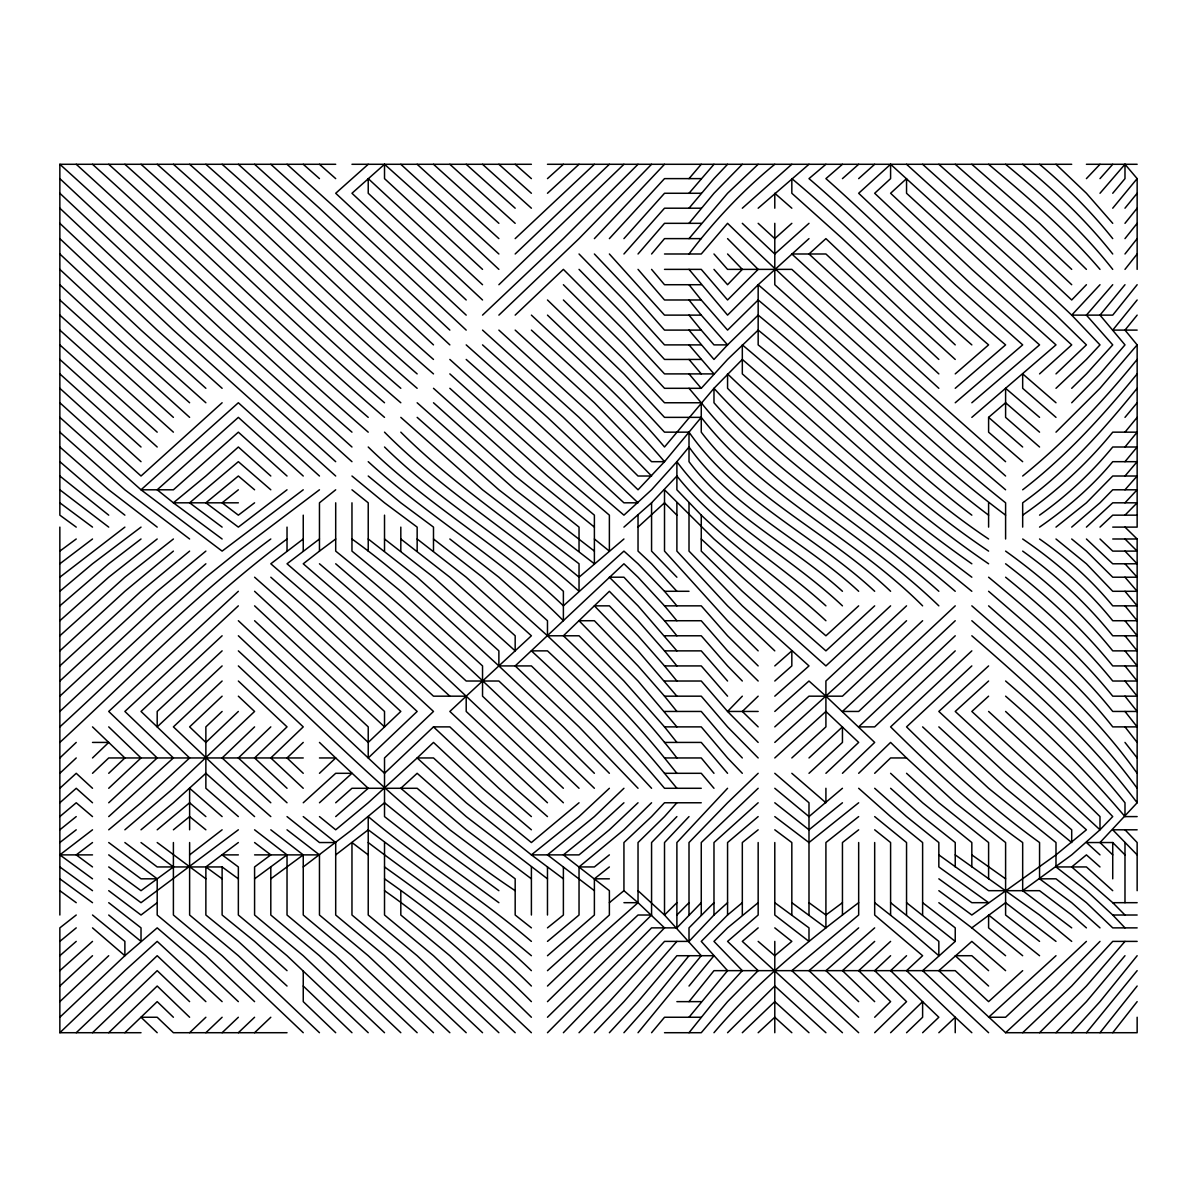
<?xml version="1.0" encoding="UTF-8"?>
<svg xmlns="http://www.w3.org/2000/svg" width="1197" height="1197" viewBox="0 0 1197 1197"><rect width="100%" height="100%" fill="white"/><g stroke="black" fill="none" stroke-linecap="round" stroke-linejoin="round"><path stroke-width="1.5" d="M1137.15 986.029L1099.998 1032.712M1137.15 1001.635L1112.731 1032.712M689.008 1001.635L713.981 970.662L955.236 970.662L988.602 1001.635L1022.672 970.662M689.008 1017.255L727.567 970.662L701.262 941.396L727.567 915.017L742.32 902.688M1124.985 253.988L1137.15 238.622M1124.985 269.37L1137.15 253.988M1137.15 970.662L1086.412 1032.712M689.008 1032.712L713.981 1001.635L742.32 970.662L713.981 941.396L727.567 927.87L758.165 902.688M689.008 253.988C714.175 221.026 742.634 190.562 774.788 164.288M1124.985 238.622L1137.15 223.33M1137.15 284.721L1112.731 315.125L1071.704 315.125L1039.565 284.721L906.548 164.288M689.008 986.029L713.981 955.715L676.889 955.715L638.031 1001.635L609.378 1032.712M689.008 238.622L727.567 193.271L758.165 164.288M1124.985 223.33L1137.15 208.203M1124.985 284.721L1099.998 315.125L1124.985 344.886L1099.998 373.898L1071.704 402.761M1137.15 299.983L1112.731 330.103L1137.15 330.103M689.008 223.33L713.981 193.271L742.32 164.288M1137.15 315.125L1124.985 330.103L1137.15 344.886L1137.15 527.114L1112.731 527.114M689.008 955.715L651.572 1001.635L623.936 1032.712M1137.15 955.715L1099.998 1001.635L1071.704 1032.712M1124.985 208.203L1137.15 193.271M922.618 605.847C853.835 536.929 761.561 495.244 701.262 417.364L664.515 461.683L638.031 489.797L563.383 417.364L482.541 344.886M689.008 208.203L713.981 178.622L727.567 164.288M1112.731 208.203L1137.15 178.622L1124.985 164.288L1099.998 193.271M1124.985 432.162L1137.15 417.364M1124.985 447.005L1137.15 432.162L1112.731 432.162C1086.861 463.972 1056.338 491.787 1022.672 515.159M1124.985 955.715L1086.412 1001.635L1055.993 1032.712M1124.985 461.683L1137.15 447.005L1112.731 447.005C1091.484 472.86 1066.856 495.812 1039.565 515.159M1124.985 417.364L1137.15 402.761M689.008 193.271L713.981 164.288M1112.731 284.721L1086.412 315.125L1112.731 344.886L1086.412 373.898L1071.704 388.307M1137.15 344.886L1099.998 388.307L1055.993 432.162M1112.731 193.271L1124.985 178.622L1124.985 164.288M651.572 1032.712L664.515 1017.255L701.262 1017.255M1137.15 359.444C1102.766 401.803 1065.091 441.603 1022.672 476.017M1137.15 388.307C1103.05 430.277 1066.886 471.169 1022.672 502.815L1022.672 527.114M651.572 253.988L664.515 238.622L701.262 238.622M1137.15 373.898C1102.721 416.002 1065.943 456.536 1022.672 489.797M1124.985 476.017L1137.15 461.683L1112.731 461.683C1091.739 487.014 1066.542 508.426 1039.565 527.114M689.008 178.622L701.262 164.288M1124.985 941.396L1086.412 986.029L1039.565 1032.712M676.889 941.396L623.936 1001.635L594.385 1032.712M638.031 1032.712L701.262 955.715L664.515 915.017L638.031 890.688M713.981 1032.712C756.1 983.051 806.823 941.695 858.668 902.688M638.031 253.988L664.515 223.33L701.262 223.33M1112.731 854.882L1099.998 842.538L1137.15 802.768L1137.15 538.994L1124.985 527.114M563.383 284.721L623.936 344.886L664.515 388.307L701.262 388.307L727.567 359.444L758.165 330.103C831.571 389.309 896.688 458.167 971.829 515.159M1124.985 489.797L1137.15 476.017L1112.731 476.017L1086.412 502.815L1055.993 527.114M1099.998 178.622L1112.731 164.288M1099.998 284.721L1071.704 315.125L1099.998 344.886L1086.412 359.444L1055.993 388.307M676.889 802.768L664.515 816.593L638.031 842.538L638.031 902.688L664.515 927.87L563.383 1032.712M664.515 164.288L594.385 238.622M579.034 1032.712L609.378 1001.635L664.515 941.396L689.008 941.396L713.981 915.017L727.567 902.688M623.936 253.988L664.515 208.203L701.262 208.203M689.008 816.593L664.515 842.538L664.515 915.017L676.889 902.688M623.936 238.622L664.515 193.271L701.262 193.271M1124.985 502.815L1137.15 489.797L1112.731 489.797L1099.998 502.815L1071.704 527.114M676.889 816.593L651.572 842.538L651.572 915.017L547.478 1017.255M727.567 788.284L676.889 842.538L676.889 927.87L651.572 927.87L547.478 1032.712M651.572 164.288L579.034 238.622L498.88 315.125M676.889 927.87L701.262 902.688M1086.412 178.622L1099.998 164.288M1099.998 941.396L1055.993 986.029L1005.6 1032.712L938.837 970.662L971.829 941.396L1005.6 970.662M609.378 238.622L664.515 178.622L701.262 178.622M713.981 902.688L689.008 927.87L689.008 941.396M727.567 1032.712L774.788 986.029L825.915 1032.712M1086.412 284.721L1071.704 299.983L1022.672 253.988L922.618 164.288M742.32 696.175L727.567 711.452L758.165 742.424M651.572 802.768L623.936 829.805L579.034 866.942L579.034 915.017L547.478 941.396M638.031 164.288L563.383 238.622L482.541 315.125M676.889 915.017L689.008 902.688M1124.985 515.159L1137.15 502.815L1112.731 502.815L1086.412 527.114M623.936 527.114L651.572 502.815L676.889 476.017C718.424 528.131 777.122 561.528 825.915 605.847M623.936 788.284L594.385 816.593L547.478 854.882L594.385 890.688M623.936 164.288L498.88 284.721M638.031 802.768L609.378 829.805L579.034 854.882L531.393 854.882L466.202 802.768L417.155 757.955L368.227 802.768L335.699 829.805L319.464 816.593M547.478 1001.635L594.385 955.715L638.031 915.017L651.572 915.017M874.678 1017.255L890.598 1001.635L858.668 970.662L890.598 941.396M742.32 1032.712L774.788 1001.635L808.992 1032.712M1086.412 941.396L1005.6 1017.255L988.602 1017.255L1055.993 955.715M874.678 1032.712L906.548 1001.635L874.678 970.662L890.598 955.715M890.598 1032.712L922.618 1001.635L938.837 1017.255L922.618 1032.712M609.378 788.284L579.034 816.593L531.393 854.882L563.383 878.822M547.478 986.029L594.385 941.396L638.031 902.688L623.936 890.688L623.936 842.538L651.572 816.593L664.515 802.768L701.262 802.768M758.165 696.175L742.32 711.452L758.165 726.878M874.678 773.307L890.598 757.955L906.548 757.955L955.236 802.768L1005.6 842.538L1005.6 915.017L1039.565 941.396M270.806 726.878L238.353 757.955L287.026 802.768M906.548 1032.712L922.618 1017.255L922.618 1001.635L890.598 970.662L906.548 955.715M609.378 164.288L515.174 253.988M92.513 757.955L108.718 742.424L124.877 757.955L108.718 773.307M254.587 726.878L222.118 757.955L270.806 802.768M303.245 742.424L287.026 757.955L303.245 773.307M108.718 1032.712L157.196 986.029L189.62 1017.255M124.877 1032.712L157.196 1001.635L173.4 1017.255M858.668 773.307L890.598 742.424L906.548 757.955M59.85 1017.255L124.877 955.715L157.196 927.87L189.62 955.715L238.353 1001.635M92.513 1032.712L157.196 970.662L189.62 1001.635M254.587 1032.712L270.806 1017.255M222.118 711.452L205.869 726.878L205.869 788.284L238.353 816.593M238.353 711.452L205.869 742.424L189.62 726.878L222.118 696.175M59.85 1001.635L108.718 955.715M547.478 816.593L515.174 788.284L449.848 726.878L433.494 726.878L384.521 773.307L238.353 635.787M189.62 1032.712L205.869 1017.255M205.869 1032.712L222.118 1017.255M222.118 1032.712L238.353 1017.255M238.353 1032.712L254.587 1017.255M59.85 742.424C134.603 673.612 205.375 599.847 287.026 538.994M59.85 757.955L76.234 742.424M92.513 773.307L108.718 757.955L303.245 757.955M76.234 1032.712L157.196 955.715L205.869 1001.635M623.936 802.768L594.385 829.805L563.383 854.882L609.378 890.688L609.378 915.017L547.478 970.662M319.464 773.307L335.699 757.955L368.227 788.284L335.699 816.593M906.548 620.734L842.449 681.018L774.788 742.424M758.165 773.307L727.567 802.768L689.008 842.538L689.008 915.017M842.449 773.307L874.678 742.424L825.915 696.175L808.992 681.018L774.788 711.452M515.174 238.622L594.385 164.288M59.85 726.878C129.381 663.437 194.857 594.999 270.806 538.994M742.32 208.203L791.83 164.288M76.234 915.017L59.85 927.87L59.85 1032.712L124.877 970.662L157.196 941.396L222.118 1001.635M938.837 1032.712L955.236 1017.255L971.829 1032.712M59.85 986.029L92.513 955.715M922.618 620.734L842.449 696.175L808.992 696.175L774.788 726.878M1099.998 527.114L1112.731 515.159L1137.15 515.159M515.174 315.125L563.383 269.37L623.936 330.103L664.515 373.898L713.981 373.898L689.008 344.886M59.85 773.307L76.234 757.955M890.598 605.847L825.915 665.921L742.32 591.288L701.262 551.114L701.262 515.159L676.889 489.797L676.889 461.683L689.008 447.005C733.103 508.815 804.04 540.775 858.668 591.288M906.548 605.847L825.915 681.018L825.915 726.878L791.83 757.955M59.85 711.452L157.196 620.734L205.869 577.208L238.353 551.114L319.464 489.797M222.118 681.018L173.4 726.878L238.353 788.284L270.806 816.593M222.118 635.787L141.022 711.452L189.62 757.955L141.022 802.768L108.718 829.805M222.118 665.921L157.196 726.878L157.196 711.452L222.118 650.869M108.718 788.284L141.022 757.955L108.718 726.878M874.678 605.847L825.915 650.869L742.32 577.208L701.262 538.994M825.915 773.307L858.668 742.424L825.915 711.452L774.788 757.955M758.165 1032.712L774.788 1017.255L791.83 1032.712M59.85 696.175L157.196 605.847L205.869 563.787M547.478 193.271L579.034 164.288M59.85 635.787L124.877 577.208L173.4 538.994M59.85 650.869L124.877 591.288L173.4 551.114M59.85 665.921L141.022 591.288L189.62 551.114M59.85 681.018L157.196 591.288L205.869 551.114M1055.993 373.898L1086.412 344.886L1055.993 315.125L890.598 164.288L858.668 193.271L955.236 284.721L1022.672 344.886L955.236 402.761M858.668 605.847L825.915 635.787L713.981 538.994L664.515 489.797L664.515 551.114L727.567 620.734L758.165 650.869M955.236 635.787L858.668 726.878L874.678 726.878L955.236 650.869M238.353 605.847L124.877 711.452L173.4 757.955L108.718 816.593M955.236 620.734L858.668 711.452L842.449 711.452L955.236 605.847M808.992 757.955L842.449 726.878L842.449 742.424L808.992 773.307M59.85 788.284L76.234 773.307L92.513 788.284M758.165 788.284L701.262 842.538L701.262 915.017M1022.672 1032.712L1071.704 986.029L1112.731 941.396L1137.15 941.396M59.85 970.662L92.513 941.396M971.829 665.921L906.548 726.878C948.443 768.13 991.789 808.095 1039.565 842.538L1039.565 878.822L1071.704 902.688L1099.998 927.87M988.602 696.175L971.829 711.452L1099.998 829.805L1112.731 816.593L1071.704 773.307L1005.6 711.452M59.85 620.734L108.718 577.208L157.196 538.994M971.829 650.869L890.598 726.878C932.268 768.01 974.912 808.469 1022.672 842.538L1022.672 890.688L1071.704 927.87M988.602 681.018L955.236 711.452L1005.6 757.955L1086.412 829.805L1055.993 854.882L971.829 915.017L938.837 890.688M547.478 178.622L563.383 164.288M547.478 955.715L594.385 915.017L594.385 878.822L609.378 866.942M222.118 402.761L141.022 476.017L59.85 402.761M758.165 208.203L808.992 164.288M988.602 665.921L938.837 711.452L1005.6 773.307L1071.704 829.805L1071.704 842.538L1005.6 788.284L938.837 726.878M238.353 591.288L108.718 711.452L157.196 757.955L108.718 802.768M791.83 223.33L774.788 238.622L758.165 223.33M858.668 178.622L874.678 164.288M808.992 238.622L758.165 284.721L727.567 315.125L689.008 269.37M874.678 941.396L842.449 970.662L874.678 1001.635M808.992 223.33L774.788 253.988L742.32 223.33M303.245 802.768L335.699 773.307L351.963 773.307L319.464 802.768M59.85 605.847L108.718 563.787L141.022 538.994M335.699 802.768L351.963 788.284L417.155 788.284L466.202 829.805L531.393 878.822M774.788 696.175L808.992 665.921L742.32 605.847L689.008 551.114L689.008 502.815M774.788 681.018L791.83 665.921L791.83 650.869L774.788 665.921M59.85 802.768L76.234 788.284L92.513 802.768M842.449 178.622L858.668 164.288M638.031 527.114L664.515 502.815L676.889 515.159M579.034 802.768L531.393 842.538L482.541 802.768L433.494 757.955L417.155 757.955L433.494 742.424L482.541 788.284L531.393 829.805M368.227 164.288L335.699 193.271L466.202 315.125M498.88 269.37L433.494 208.203L384.521 164.288L351.963 193.271L466.202 299.983M1039.565 373.898L1071.704 344.886L906.548 193.271L906.548 178.622L890.598 193.271L971.829 269.37L1055.993 344.886L971.829 417.364M59.85 955.715L76.234 941.396M842.449 788.284L808.992 816.593L774.788 788.284M955.236 373.898L988.602 344.886C926.553 291.829 871.042 231.664 808.992 178.622L825.915 164.288M758.165 802.768L713.981 842.538L713.981 915.017M922.618 902.688L955.236 927.87L955.236 941.396L922.618 970.662L988.602 1032.712M955.236 388.307L1005.6 344.886C943.221 292.158 887.097 232.637 825.915 178.622L842.449 164.288M971.829 402.761L1039.565 344.886L971.829 284.721L874.678 193.271L890.598 178.622L890.598 164.288M59.85 591.288L92.513 563.787L141.022 527.114M1022.672 461.683L988.602 432.162L988.602 417.364L1005.6 402.761L1039.565 432.162M758.165 927.87L742.32 941.396L842.449 1032.712M858.668 802.768L808.992 842.538L774.788 816.593M874.678 927.87L825.915 970.662L858.668 1001.635M59.85 816.593L76.234 802.768L92.513 816.593M842.449 802.768L808.992 829.805L774.788 802.768M758.165 816.593L727.567 842.538L727.567 915.017M858.668 927.87L808.992 970.662L858.668 1017.255M623.936 538.994L579.034 577.208C520.321 527.997 455.324 486.476 400.815 432.162M59.85 941.396L76.234 927.87M609.378 902.688L623.936 890.688M59.85 577.208L124.877 527.114M124.877 829.805L173.4 788.284L254.587 711.452L238.353 696.175M141.022 829.805L173.4 802.768L205.869 773.307L254.587 816.593M157.196 829.805L189.62 802.768L205.869 816.593M173.4 829.805L189.62 816.593L205.869 829.805M858.668 816.593L825.915 842.538L825.915 927.87L791.83 902.688M547.478 927.87L563.383 915.017L563.383 866.942M59.85 829.805L76.234 816.593M238.353 489.797L222.118 502.815L238.353 515.159L254.587 502.815M287.026 489.797L238.353 527.114L205.869 502.815L238.353 476.017L254.587 489.797M303.245 489.797L222.118 551.114L141.022 489.797L59.85 417.364M335.699 489.797L319.464 502.815L319.464 551.114L303.245 563.787L351.963 605.847L449.848 696.175M609.378 854.882L594.385 866.942L579.034 866.942M758.165 829.805L742.32 842.538L742.32 915.017M222.118 829.805L189.62 854.882M238.353 829.805L141.022 902.688L108.718 878.822M858.668 829.805L842.449 842.538L842.449 915.017M303.245 538.994L270.806 563.787L319.464 605.847L433.494 711.452L384.521 757.955L384.521 816.593L433.494 854.882L498.88 902.688M319.464 538.994L287.026 563.787L335.699 605.847L433.494 696.175L466.202 696.175L531.393 635.787L466.202 577.208L417.155 538.994M92.513 829.805L59.85 854.882L92.513 878.822M303.245 866.942L351.963 829.805L384.521 802.768L433.494 842.538L498.88 890.688M59.85 842.538L76.234 829.805M59.85 563.787L92.513 538.994M1022.672 890.688L1071.704 854.882L1099.998 829.805L1099.998 816.593L1055.993 773.307L988.602 711.452M938.837 902.688L971.829 927.87L1005.6 902.688L1055.993 941.396M157.196 902.688L141.022 915.017L108.718 890.688M238.353 842.538L205.869 866.942L205.869 915.017L238.353 941.396L287.026 986.029M92.513 842.538L76.234 854.882L92.513 866.942M335.699 854.882L368.227 829.805L482.541 915.017L531.393 955.715M319.464 551.114L335.699 538.994M842.449 902.688L825.915 915.017L808.992 902.688M254.587 878.822L287.026 854.882L254.587 829.805M270.806 829.805L303.245 854.882L270.806 878.822M59.85 551.114L76.234 538.994M76.234 527.114L59.85 515.159L59.85 164.288L335.699 164.288M351.963 164.288L531.393 164.288M547.478 164.288L1071.704 164.288M1086.412 164.288L1137.15 164.288M664.515 253.988L701.262 253.988L727.567 223.33C817.267 310.651 911.919 392.99 1005.6 476.017M664.515 269.37L701.262 269.37L727.567 299.983L758.165 269.37L727.567 238.622M701.262 284.721L664.515 284.721L651.572 269.37M1005.6 515.159C918.069 449.548 842.269 369.843 758.165 299.983L727.567 330.103L701.262 299.983L664.515 299.983L638.031 269.37M689.008 330.103L713.981 359.444L727.567 344.886L701.262 315.125L664.515 315.125L609.378 253.988M988.602 515.159C907.341 453.843 836.972 379.539 758.165 315.125L727.567 344.886L713.981 344.886L701.262 330.103L664.515 330.103L638.031 299.983L594.385 253.988M701.262 344.886L664.515 344.886L623.936 299.983L579.034 253.988M701.262 359.444L664.515 359.444L623.936 315.125L579.034 269.37M701.262 417.364L664.515 417.364L623.936 373.898L547.478 299.983M874.678 591.288C814.903 535.583 736.783 500.675 689.008 432.162L664.515 432.162L623.936 388.307L547.478 315.125M238.353 502.815L173.4 502.815L157.196 489.797L238.353 417.364L303.245 476.017M1112.731 538.994L1137.15 538.994M368.227 447.005C428.391 505.957 502.92 547.283 563.383 605.847L623.936 551.114L638.031 563.787L664.515 591.288L689.008 591.288M638.031 788.284L579.034 726.878L515.174 665.921L623.936 563.787L638.031 577.208L664.515 605.847L701.262 605.847L727.567 635.787L758.165 665.921M676.889 650.869L638.031 605.847L609.378 577.208L623.936 577.208L664.515 620.734L701.262 620.734L727.567 650.869L758.165 681.018M664.515 635.787L701.262 635.787L727.567 665.921L742.32 681.018M676.889 757.955C642.909 713.831 603.632 674.165 563.383 635.787L609.378 591.288L638.031 620.734L664.515 650.869L701.262 650.869L727.567 681.018M676.889 696.175L638.031 650.869L594.385 605.847L609.378 605.847L638.031 635.787L664.515 665.921L701.262 665.921L727.567 696.175M664.515 681.018L701.262 681.018L727.567 711.452L758.165 711.452M676.889 726.878L638.031 681.018L579.034 620.734L594.385 620.734L638.031 665.921L664.515 696.175L701.262 696.175L727.567 726.878L758.165 757.955M664.515 711.452L701.262 711.452L727.567 742.424L742.32 757.955M433.494 538.994L482.541 577.208L547.478 635.787L579.034 635.787L623.936 681.018L664.515 726.878L701.262 726.878L727.567 757.955L742.32 773.307M92.513 742.424L108.718 742.424L92.513 726.878M664.515 742.424L701.262 742.424L727.567 773.307M319.464 757.955L335.699 757.955L319.464 742.424M449.848 538.994L498.88 577.208L547.478 620.734L547.478 635.787C588.565 674.45 628.979 714.055 664.515 757.955L701.262 757.955L713.981 773.307M701.262 788.284L664.515 788.284C623.383 739.462 578.375 694.065 531.393 650.869L547.478 650.869C588.759 689.427 628.634 729.616 664.515 773.307L701.262 773.307L713.981 788.284M1005.6 696.175C1048.392 733.222 1088.357 773.427 1124.985 816.593L1137.15 816.593M1137.15 829.805L1112.731 829.805L1137.15 854.882M466.202 1032.712L384.521 955.715L335.699 915.017L335.699 842.538L319.464 842.538L287.026 816.593M1124.985 854.882L1112.731 842.538L1086.412 842.538L1099.998 854.882M59.85 854.882L92.513 854.882M238.353 854.882L222.118 854.882L238.353 866.942L238.353 915.017L287.026 955.715L368.227 1032.712M254.587 854.882L319.464 854.882L319.464 915.017L368.227 955.715L449.848 1032.712M238.353 878.822L222.118 866.942L157.196 866.942L124.877 842.538M922.618 726.878L988.602 788.284L1055.993 842.538L1055.993 866.942L1086.412 866.942L1112.731 890.688M254.587 1001.635L205.869 955.715L157.196 915.017L157.196 878.822L141.022 878.822L108.718 854.882M594.385 878.822L609.378 878.822M1039.565 878.822L1055.993 878.822L1086.412 902.688L1112.731 927.87L1137.15 927.87M623.936 902.688L638.031 902.688M1099.998 866.942L1086.412 854.882L1071.704 866.942L1112.731 902.688L1137.15 902.688M1055.993 866.942L1086.412 890.688L1112.731 915.017L1137.15 915.017M676.889 1001.635L701.262 1001.635M59.85 1032.712L141.022 1032.712M287.026 1032.712L173.4 1032.712L157.196 1017.255L141.022 1017.255L157.196 1032.712M664.515 1032.712L701.262 1032.712L727.567 1001.635L758.165 970.662L727.567 941.396L758.165 915.017L758.165 842.538M1005.6 1032.712L1137.15 1032.712L1137.15 1017.255M1005.6 878.822L971.829 854.882M955.236 854.882L1039.565 915.017L1071.704 941.396M988.602 538.994C904.723 483.004 836.763 407.549 758.165 344.886L758.165 284.721C841.91 355.958 919.64 434.257 1005.6 502.815L1005.6 538.994M938.837 854.882L988.602 890.688L1039.565 890.688L1071.704 915.017L1086.412 927.87M1022.672 538.994C1056.293 561.932 1087.205 588.954 1112.731 620.734L1137.15 620.734L1124.985 605.847M988.602 551.114C899.321 491.294 824.553 413.474 742.32 344.886L742.32 373.898C816.908 439.494 890.299 506.735 971.829 563.787M938.837 878.822L971.829 902.688L988.602 902.688L938.837 866.942L938.837 842.538L906.548 816.593L874.678 788.284M774.788 902.688L808.992 927.87L808.992 941.396L774.788 915.017L774.788 842.538M59.85 878.822L92.513 902.688M384.521 878.822C436.92 915.451 486.162 956.433 531.393 1001.635M59.85 866.942L92.513 890.688M515.174 890.688C412.875 822.788 328.158 733.596 238.353 650.869M384.521 866.942C435.858 903.57 486.61 941.411 531.393 986.029M222.118 538.994L173.4 502.815L205.869 476.017L238.353 447.005L270.806 476.017M189.62 538.994L124.877 489.797L59.85 432.162M205.869 866.942L222.118 878.822M205.869 878.822L157.196 842.538M59.85 890.688L76.234 902.688M92.513 527.114L59.85 502.815M1039.565 538.994C1066.751 557.982 1091.649 580.216 1112.731 605.847L1137.15 605.847L1124.985 591.288M222.118 527.114L189.62 502.815L238.353 461.683L270.806 489.797M384.521 890.688C437.578 927.884 485.249 971.934 531.393 1017.255M157.196 878.822L108.718 842.538M108.718 866.942L141.022 890.688L173.4 866.942L141.022 842.538M157.196 527.114L108.718 489.797L59.85 447.005M108.718 527.114L59.85 489.797M531.393 927.87L515.174 915.017L515.174 878.822L449.848 829.805L400.815 788.284L417.155 773.307L466.202 816.593L547.478 878.822M1005.6 551.114C1045.385 579.617 1082.013 612.684 1112.731 650.869L1137.15 650.869L1124.985 635.787M400.815 538.994L449.848 577.208L515.174 635.787L515.174 650.869L433.494 577.208L384.521 538.994M368.227 538.994L417.155 577.208L498.88 650.869L498.88 665.921L563.383 726.878L609.378 773.307M351.963 538.994C404.646 576.819 451.119 622.275 498.88 665.921L531.393 665.921L594.385 726.878L651.572 788.284M774.788 829.805L791.83 842.538L791.83 915.017M1022.672 551.114C1056.278 575.203 1086.801 603.557 1112.731 635.787L1137.15 635.787L1124.985 620.734M988.602 563.787C900.204 503.473 823.237 429.02 742.32 359.444L713.981 388.307L664.515 447.005C624.131 399.17 576.924 357.873 531.393 315.125M368.227 842.538C423.169 884.523 481.598 922.318 531.393 970.662M368.227 854.882L351.963 842.538L351.963 915.017L400.815 955.715L482.541 1032.712M319.464 854.882L287.026 829.805M254.587 842.538L270.806 854.882L254.587 866.942L254.587 915.017L303.245 955.715L384.521 1032.712M124.877 515.159L92.513 489.797L59.85 461.683M108.718 515.159L59.85 476.017M108.718 902.688L141.022 927.87L141.022 941.396L108.718 915.017M906.548 902.688L955.236 941.396M1055.993 538.994L1086.412 563.787L1112.731 591.288L1137.15 591.288L1124.985 577.208M449.848 388.307L547.478 476.017L594.385 515.159L594.385 563.787L498.88 489.797L417.155 417.364M890.598 902.688L938.837 941.396L938.837 955.715L906.548 927.87L874.678 902.688M594.385 527.114L531.393 476.017L433.494 388.307M335.699 842.538L303.245 816.593M1005.6 563.787C1044.846 593.847 1081.564 627.452 1112.731 665.921L1137.15 665.921L1124.985 650.869M594.385 551.114L515.174 489.797L417.155 402.761M92.513 915.017L124.877 941.396L124.877 955.715L92.513 927.87M774.788 927.87L791.83 941.396L774.788 955.715L758.165 941.396M874.678 829.805L890.598 842.538L890.598 915.017M351.963 489.797L368.227 502.815L368.227 551.114M971.829 927.87L1005.6 955.715M971.829 577.208C887.231 513.378 804.025 447.439 727.567 373.898L727.567 388.307C802.454 463.628 890.089 524.047 971.829 591.288M594.385 538.994L609.378 551.114L609.378 515.159L563.383 476.017L449.848 373.898M1005.6 489.797L955.236 447.005L774.788 284.721L774.788 223.33M1071.704 538.994L1086.412 551.114L1112.731 577.208L1137.15 577.208L1124.985 563.787M1005.6 577.208C1044.248 608.57 1081.325 642.265 1112.731 681.018L1137.15 681.018L1124.985 665.921M335.699 563.787L384.521 605.847L466.202 681.018L498.88 681.018L547.478 726.878L594.385 773.307M988.602 577.208C1032.757 613.762 1076.597 651.407 1112.731 696.175L1137.15 696.175L1124.985 681.018M319.464 563.787C403.838 635.188 483.034 712.454 563.383 788.284M874.678 816.593L906.548 842.538L906.548 915.017M531.393 941.396C479.264 896.882 420.745 860.628 368.227 816.593L368.227 915.017L417.155 955.715L498.88 1032.712M1005.6 164.288C1044.218 196.158 1081.669 229.914 1112.731 269.37M1022.672 955.715L988.602 927.87L988.602 915.017L1039.565 955.715M988.602 164.288C1027.654 197.176 1066.826 230.393 1099.998 269.37M368.227 476.017L400.815 502.815L433.494 527.114L433.494 551.114M1022.672 164.288C1055.395 191.311 1086.397 220.622 1112.731 253.988M351.963 476.017L384.521 502.815L417.155 527.114L417.155 551.114M842.449 591.288C792.788 546.251 729.871 516.281 689.008 461.683L689.008 432.162M222.118 816.593L189.62 788.284L189.62 829.805M971.829 164.288L1039.565 223.33L1086.412 269.37M531.393 816.593L498.88 788.284L433.494 726.878M988.602 591.288C1032.173 628.919 1076.702 666.22 1112.731 711.452L1137.15 711.452L1124.985 696.175M955.236 591.288C875.426 522.954 784.993 466.68 713.981 388.307L713.981 402.761C778.948 477.019 865.715 526.246 938.837 591.288M955.236 164.288L1022.672 223.33L1071.704 269.37M1039.565 417.364L1005.6 388.307L1005.6 417.364L1039.565 447.005M1005.6 461.683L906.548 373.898L791.83 269.37L727.567 269.37L713.981 253.988M1022.672 447.005L988.602 417.364M270.806 577.208L303.245 605.847L417.155 711.452L368.227 757.955L368.227 726.878L254.587 620.734M254.587 577.208L287.026 605.847L400.815 711.452L368.227 742.424L238.353 620.734M1039.565 164.288C1066.213 186.717 1091.021 211.36 1112.731 238.622M938.837 164.288L1022.672 238.622L1071.704 284.721M791.83 773.307L825.915 802.768L825.915 788.284M59.85 164.288C158.034 252.672 252.148 345.514 351.963 432.162M791.83 208.203L774.788 193.271L774.788 208.203M988.602 605.847C1031.844 644.151 1076.926 681.168 1112.731 726.878L1137.15 726.878L1124.985 711.452M482.541 164.288L531.393 208.203M466.202 164.288L515.174 208.203M449.848 164.288L515.174 223.33M433.494 164.288L498.88 223.33M417.155 164.288L498.88 238.622M400.815 164.288L498.88 253.988M1055.993 402.761L1022.672 373.898L1022.672 388.307L1055.993 417.364M498.88 164.288L531.393 193.271M842.449 605.847C789.077 555.573 721.013 521.712 676.889 461.683L651.572 489.797L623.936 515.159L594.385 489.797L449.848 359.444M825.915 620.734C785.875 583.747 740.719 552.775 701.262 515.159M774.788 773.307L808.992 802.768L808.992 915.017M76.234 164.288C174.208 252.881 268.472 345.499 368.227 432.162M368.227 461.683C430.247 518.466 504.356 560.405 563.383 620.734L563.383 591.288C506.63 539.638 439.389 500.945 384.521 447.005M59.85 373.898L141.022 447.005M515.174 164.288L531.393 178.622M890.598 591.288C830.733 534.221 752 499.089 701.262 432.162L701.262 402.761L689.008 388.307M319.464 164.288L335.699 178.622M303.245 164.288L319.464 178.622M287.026 164.288L335.699 208.203L466.202 330.103M270.806 164.288L319.464 208.203L449.848 330.103M254.587 164.288L303.245 208.203L449.848 344.886M466.202 359.444L531.393 417.364L623.936 502.815L638.031 502.815L547.478 417.364L466.202 344.886M238.353 164.288L287.026 208.203L433.494 344.886M222.118 164.288C294.253 227.505 361.404 296.168 433.494 359.444M205.869 164.288C283.405 232.338 355.449 306.387 433.494 373.898M189.62 164.288C267.155 232.308 339.185 306.342 417.155 373.898M173.4 164.288C256.203 237.26 333.35 316.412 417.155 388.307M400.815 388.307C317.13 316.352 239.954 237.275 157.196 164.288M335.699 476.017L173.4 330.103L59.85 223.33M319.464 476.017L238.353 402.761L141.022 489.797L173.4 489.797L238.353 432.162L287.026 476.017M59.85 359.444L157.196 447.005M59.85 388.307L141.022 461.683M141.022 164.288C228.896 242.393 311.504 326.242 400.815 402.761M108.718 164.288C201.545 247.689 289.928 335.908 384.521 417.364M92.513 164.288C185.311 247.689 273.694 335.878 368.227 417.364M222.118 388.307L157.196 330.103L59.85 238.622M955.236 359.444L906.548 315.125L825.915 238.622L808.992 253.988L938.837 373.898M938.837 388.307L791.83 253.988L825.915 253.988L938.837 359.444M971.829 605.847C1030.946 657.527 1091.35 708.833 1137.15 773.307M1005.6 681.018C1048.856 718.05 1089.3 758.329 1124.985 802.768L1124.985 816.593M124.877 164.288C212.632 242.467 295.315 326.183 384.521 402.761M205.869 388.307L141.022 330.103L59.85 253.988M59.85 344.886L157.196 432.162M971.829 344.886C910.139 291.29 854.673 230.916 791.83 178.622L791.83 193.271L842.449 238.622L955.236 344.886M1086.412 538.994L1112.731 563.787L1137.15 563.787L1124.985 551.114M433.494 402.761L515.174 476.017L579.034 527.114L579.034 551.114M988.602 970.662L971.829 955.715L955.236 955.715L988.602 986.029M205.869 402.761L141.022 344.886L59.85 269.37M189.62 402.761L124.877 344.886L59.85 284.721M59.85 178.622L222.118 330.103L351.963 447.005M971.829 620.734C1031.036 672.4 1090.751 724.29 1137.15 788.284M938.837 605.847C863.8 533.144 766.873 485.578 701.262 402.761L664.515 402.761L623.936 359.444L563.383 299.983M971.829 635.787C1031.186 687.108 1089.689 739.866 1137.15 802.768M254.587 591.288L384.521 711.452L384.521 726.878L254.587 605.847M189.62 417.364L59.85 299.983M173.4 417.364L59.85 315.125M59.85 330.103L173.4 432.162M547.478 802.768L449.848 711.452L466.202 696.175L466.202 711.452L563.383 802.768M482.541 330.103L579.034 417.364L638.031 476.017L651.572 476.017L594.385 417.364L498.88 330.103M858.668 788.284L890.598 816.593L922.618 842.538L922.618 915.017M351.963 461.683L205.869 330.103L59.85 193.271M335.699 461.683L189.62 330.103L59.85 208.203M774.788 650.869L727.567 605.847L676.889 551.114L676.889 502.815M890.598 788.284L922.618 816.593L955.236 842.538L955.236 866.942M400.815 417.364L482.541 489.797L579.034 563.787L579.034 591.288C516.775 535.089 443.788 491.997 384.521 432.162M515.174 330.103L594.385 402.761L651.572 461.683L664.515 461.683C624.041 414.027 577.433 372.222 531.393 330.103M1055.993 164.288L1086.412 193.271L1112.731 223.33M287.026 970.662L254.587 941.396L222.118 915.017L222.118 866.942M303.245 788.284L270.806 757.955L303.245 726.878L238.353 665.921M287.026 788.284L254.587 757.955L287.026 726.878L238.353 681.018M482.541 299.983L368.227 193.271L368.227 178.622L482.541 284.721M906.548 773.307L938.837 802.768L988.602 842.538L988.602 878.822M482.541 269.37L384.521 178.622L384.521 164.288M890.598 773.307L922.618 802.768L971.829 842.538L971.829 866.942M515.174 1032.712L433.494 955.715L384.521 915.017L384.521 842.538M433.494 1032.712L351.963 955.715L303.245 915.017L303.245 854.882M417.155 1032.712L335.699 955.715L287.026 915.017L287.026 854.882M400.815 1032.712L319.464 955.715L270.806 915.017L270.806 866.942M351.963 1032.712L303.245 986.029M335.699 1032.712L303.245 1001.635L303.245 970.662M1099.998 538.994L1112.731 551.114L1137.15 551.114L1124.985 538.994M858.668 1032.712L791.83 970.662L858.668 915.017L858.668 842.538M531.393 1032.712L449.848 955.715L400.815 915.017L400.815 890.688M319.464 1032.712L238.353 955.715L189.62 915.017L189.62 842.538M303.245 1032.712L222.118 955.715L173.4 915.017L173.4 842.538M579.034 788.284L482.541 696.175L482.541 665.921L400.815 591.288L351.963 551.114L351.963 502.815M594.385 788.284C510.401 706.918 426.686 624.714 335.699 551.114L335.699 502.815M1112.731 902.688L1124.985 915.017M727.567 253.988L742.32 269.37L727.567 284.721L713.981 269.37M1124.985 829.805L1137.15 842.538L1137.15 890.688M1112.731 915.017L1124.985 927.87M676.889 577.208L651.572 551.114L651.572 502.815M676.889 591.288L651.572 563.787L638.031 551.114L638.031 515.159M689.008 373.898L701.262 388.307M664.515 591.288L676.889 605.847M689.008 359.444L701.262 373.898M664.515 605.847L676.889 620.734M664.515 773.307L676.889 788.284M664.515 620.734L676.889 635.787M664.515 650.869L676.889 665.921M664.515 665.921L676.889 681.018M689.008 315.125L701.262 330.103M664.515 696.175L676.889 711.452M689.008 299.983L701.262 315.125M664.515 757.955L676.889 773.307M689.008 284.721L701.262 299.983M664.515 726.878L676.889 742.424M1124.985 742.424L1137.15 757.955M1124.985 726.878L1137.15 742.424M1137.15 178.622L1137.15 269.37M1124.985 842.538L1124.985 902.688M1112.731 842.538L1112.731 878.822M988.602 502.815L988.602 527.114M955.236 1032.712L955.236 1017.255L906.548 970.662L922.618 955.715L874.678 915.017L874.678 842.538M774.788 941.396L774.788 1032.712M547.478 866.942L547.478 915.017M531.393 866.942L531.393 915.017M400.815 527.114L400.815 551.114M384.521 515.159L384.521 551.114M303.245 515.159L303.245 551.114M287.026 527.114L287.026 551.114M59.85 527.114L59.85 915.017"/></g></svg>
